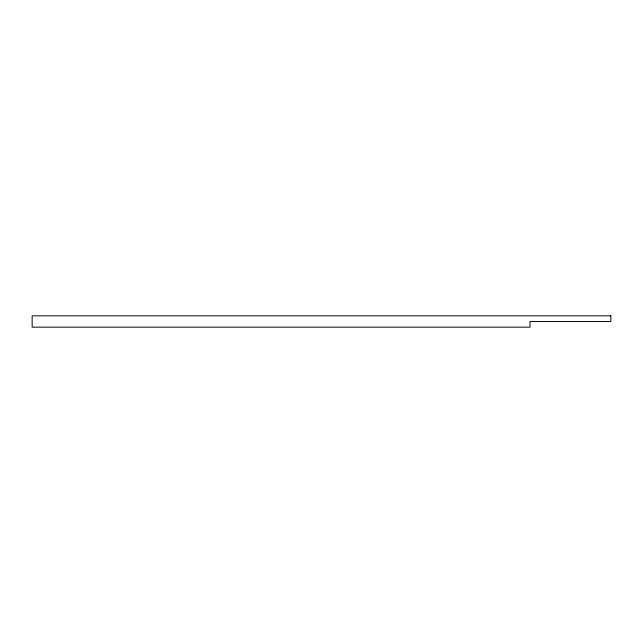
<?xml version="1.0" encoding="UTF-8"?>
<svg xmlns="http://www.w3.org/2000/svg" width="643" height="643" viewBox="0 0 643 643"><rect width="100%" height="100%" fill="white"/><g stroke="black" fill="none" stroke-linecap="round" stroke-linejoin="round"><path stroke-width="0.96" d="M610.85 315.842L32.15 315.842L32.15 327.158L530.025 327.158L530.025 321.5L610.85 321.5L610.85 315.842"/></g></svg>
